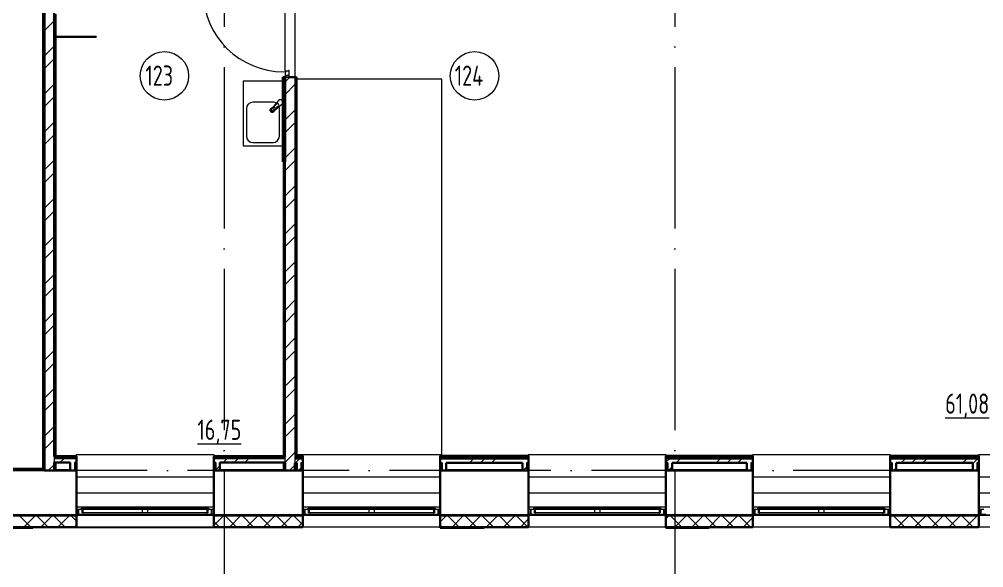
# Model space of a CAD drawing. Header units: millimetres. Extents: x -495897 to 1376592, y -28539 to 470976.
# Drawn here: x -12929 to -988, y 339052 to 345847 of the extents above; entities that cross this region are included whole.
import ezdxf

# ---------------------------------------------------------------- set-up
doc = ezdxf.new("R2010")
doc.units = ezdxf.units.MM
doc.linetypes.add('ADSK_Линия сетки', pattern=[25, 20, -2.5, 0, -2.5])
for name, color, linetype, lineweight in [('_ Окна', 7, 'Continuous', 9), ('Двери', 252, 'Continuous', 9), ('Марки помещений', 252, 'Continuous', 20), ('Ограждение', 252, 'Continuous', 9), ('Окна', 252, 'Continuous', 9), ('Оси', 252, 'Continuous', 9), ('Перекрытие', 252, 'Continuous', 18), ('Сантехника', 252, 'Continuous', 9), ('Стены внутренние', 7, 'Continuous', 18), ('Стены наружные', 7, 'Continuous', 18), ('Стены штриховка', 7, 'Continuous', 9)]:
    doc.layers.add(name, color=color, linetype=linetype, lineweight=lineweight)
doc.layers.add('Двери открывание', color=7, linetype='Continuous', lineweight=9, true_color=0xc0c0c0)
doc.styles.add('GOST Common_3', font='', dxfattribs={"height": 3.5})
doc.styles.get('GOST Common_3').set_extended_font_data('GOST 2.304 type A')
pattern_1 = [(0, (-37739.8, 576), (0, 600), []), (90, (-37739.8, 576), (-600, 4e-14), [])]

# ---------------------------------------------------------------- blocks, each defined once
blk = doc.blocks.new('1 этаж')
at = {"layer": 'Ограждение', "true_color": 0x636466}
h = blk.add_hatch(dxfattribs=at)
h.set_pattern_fill('FP_37', color=251, style=0, pattern_type=2)
h.set_pattern_definition(pattern_1)
h.paths.add_polyline_path([(-11876, -20129), (-11876, -14154), (-11886, -14164), (-11886, -20119)])
h = blk.add_hatch(dxfattribs=at)
h.set_pattern_fill('FP_37', color=251, style=0, pattern_type=2)
h.set_pattern_definition(pattern_1)
h.paths.add_polyline_path([(-12234, -20129), (-11876, -20129), (-11886, -20119), (-14636, -20119), (-14646, -20129), (-12546, -20129)])
at = {"layer": 'Стены наружные', "lineweight": 9, "true_color": 0x636466}
h = blk.add_hatch(dxfattribs=at)
h.set_pattern_fill('FP_41', color=251, style=0, pattern_type=2)
h.set_pattern_definition([(180, (-32119.82, 96), (-1e-14, -100), [])])
h.paths.add_polyline_path([(-66006, -20704), (-64731, -20704), (-64731, -20694), (-66006, -20694)])
h.paths.add_polyline_path([(2117, -20704), (2694, -20704), (2694, -20694), (1409, -20694), (1409, -20704)])
h.paths.add_polyline_path([(-63031, -20704), (-61881, -20704), (-61881, -20694), (-63031, -20694)])
h.paths.add_polyline_path([(-753, -20704), (-291, -20704), (-291, -20694), (-1391, -20694), (-1391, -20704)])
h.paths.add_polyline_path([(-60181, -20704), (-59051, -20704), (-59051, -20694), (-60181, -20694)])
h.paths.add_polyline_path([(-3623, -20704), (-3091, -20704), (-3091, -20694), (-4166, -20694), (-4166, -20704)])
h.paths.add_polyline_path([(-57351, -20704), (-56241, -20704), (-56241, -20694), (-57351, -20694)])
h.paths.add_polyline_path([(-5866, -20704), (-5866, -20694), (-6961, -20694), (-6961, -20704), (-6493, -20704)])
h.paths.add_polyline_path([(-54541, -20704), (-53451, -20704), (-53451, -20694), (-54541, -20694)])
h.paths.add_polyline_path([(-8661, -20704), (-8661, -20694), (-9766, -20694), (-9766, -20704), (-9363, -20704)])
h.paths.add_polyline_path([(-51751, -20704), (-50621, -20704), (-50621, -20694), (-51751, -20694)])
h.paths.add_polyline_path([(-11516, -20704), (-11466, -20704), (-11466, -20694), (-12546, -20694), (-12546, -20704), (-12234, -20704)])
h.paths.add_polyline_path([(-48921, -20704), (-47801, -20704), (-47801, -20694), (-48921, -20694)])
h.paths.add_polyline_path([(-14246, -20704), (-14246, -20694), (-15321, -20694), (-15321, -20704), (-14386, -20704)])
h.paths.add_polyline_path([(-46101, -20704), (-45031, -20704), (-45031, -20694), (-46101, -20694)])
h.paths.add_polyline_path([(-17256, -20704), (-17021, -20704), (-17021, -20694), (-18121, -20694), (-18121, -20704), (-17974, -20704)])
h.paths.add_polyline_path([(-43331, -20704), (-42231, -20704), (-42231, -20694), (-43331, -20694)])
h.paths.add_polyline_path([(-19821, -20704), (-19821, -20694), (-20921, -20694), (-20921, -20704), (-20127, -20704)])
h.paths.add_polyline_path([(-40531, -20704), (-39401, -20704), (-39401, -20694), (-40531, -20694)])
h.paths.add_polyline_path([(-22621, -20704), (-22621, -20694), (-23701, -20694), (-23701, -20704), (-22997, -20704)])
h.paths.add_polyline_path([(-25867, -20704), (-25401, -20704), (-25401, -20694), (-26501, -20694), (-26501, -20704), (-26499, -20704)])
h.paths.add_polyline_path([(-37701, -20704), (-36591, -20704), (-36591, -20694), (-37701, -20694)])
h.paths.add_polyline_path([(-28203, -20704), (-28201, -20704), (-28201, -20694), (-29241, -20694), (-29240, -20704), (-28378, -20704)])
h.paths.add_polyline_path([(-34891, -20704), (-33781, -20704), (-33781, -20694), (-34891, -20694)])
h.paths.add_polyline_path([(-30941, -20704), (-30941, -20694), (-32081, -20694), (-32080, -20704), (-31091, -20704)])
at = {"layer": '_ Окна', "color": 251, "true_color": 0x636466}
for p, q in [((-11441, -20626), (-11466, -20626)), ((-11441, -20684), (-11441, -20626)), ((-9766, -20626), (-9791, -20626)), ((-9791, -20626), (-9791, -20684)), ((-8636, -20626), (-8661, -20626)), ((-8636, -20684), (-8636, -20626)), ((-6961, -20626), (-6986, -20626)), ((-6986, -20626), (-6986, -20684)), ((-5841, -20626), (-5866, -20626)), ((-5841, -20684), (-5841, -20626)), ((-4166, -20626), (-4191, -20626)), ((-4191, -20626), (-4191, -20684)), ((-3066, -20626), (-3091, -20626)), ((-3066, -20684), (-3066, -20626)), ((-1391, -20626), (-1416, -20626)), ((-1416, -20626), (-1416, -20684)), ((-266, -20626), (-291, -20626)), ((-266, -20684), (-266, -20626)), ((-11466, -20684), (-11441, -20684)), ((-9791, -20684), (-9766, -20684)), ((-8661, -20684), (-8636, -20684)), ((-6986, -20684), (-6961, -20684)), ((-5866, -20684), (-5841, -20684)), ((-4191, -20684), (-4166, -20684)), ((-3091, -20684), (-3066, -20684)), ((-1416, -20684), (-1391, -20684)), ((-291, -20684), (-266, -20684))]:
    blk.add_line(p, q, dxfattribs=at)
at = {"layer": '_ Окна', "color": 251, "lineweight": 18, "true_color": 0x636466}
for p, q in [((-11403, -20626), (-11441, -20626)), ((-11441, -20626), (-11441, -20684)), ((-11395, -20667), (-11395, -20626)), ((-9837, -20626), (-9837, -20667)), ((-9791, -20626), (-9829, -20626)), ((-9791, -20684), (-9791, -20626)), ((-8598, -20626), (-8636, -20626)), ((-8636, -20626), (-8636, -20684)), ((-8590, -20667), (-8590, -20626)), ((-7032, -20626), (-7032, -20667)), ((-6986, -20626), (-7024, -20626)), ((-6986, -20684), (-6986, -20626)), ((-5803, -20626), (-5841, -20626)), ((-5841, -20626), (-5841, -20684)), ((-5795, -20667), (-5795, -20626)), ((-4237, -20626), (-4237, -20667)), ((-4191, -20626), (-4229, -20626)), ((-4191, -20684), (-4191, -20626)), ((-3028, -20626), (-3066, -20626)), ((-3066, -20626), (-3066, -20684)), ((-3020, -20667), (-3020, -20626)), ((-1462, -20626), (-1462, -20667)), ((-1416, -20626), (-1454, -20626)), ((-1416, -20684), (-1416, -20626)), ((-228, -20626), (-266, -20626)), ((-266, -20626), (-266, -20684)), ((-11441, -20684), (-11381, -20684)), ((-11383, -20667), (-11395, -20667)), ((-11381, -20684), (-11377, -20667)), ((-9855, -20667), (-9850, -20684)), ((-9850, -20684), (-9791, -20684)), ((-9837, -20667), (-9849, -20667)), ((-8636, -20684), (-8576, -20684)), ((-8578, -20667), (-8590, -20667)), ((-8576, -20684), (-8572, -20667)), ((-7050, -20667), (-7045, -20684)), ((-7045, -20684), (-6986, -20684)), ((-7032, -20667), (-7044, -20667)), ((-5841, -20684), (-5781, -20684)), ((-5783, -20667), (-5795, -20667)), ((-5781, -20684), (-5777, -20667)), ((-4255, -20667), (-4250, -20684)), ((-4250, -20684), (-4191, -20684)), ((-4237, -20667), (-4249, -20667)), ((-3066, -20684), (-3006, -20684)), ((-3008, -20667), (-3020, -20667)), ((-3006, -20684), (-3002, -20667)), ((-1480, -20667), (-1475, -20684)), ((-1475, -20684), (-1416, -20684)), ((-1462, -20667), (-1474, -20667)), ((-266, -20684), (-206, -20684))]:
    blk.add_line(p, q, dxfattribs=at)
at = {"layer": 'Двери', "color": 251, "true_color": 0x636466}
for p, q in [((-8881, -15208), (-8881, -15249)), ((-8873, -15208), (-8881, -15208)), ((-8831, -15249), (-8881, -15249)), ((-8881, -15249), (-8881, -15269)), ((-8881, -15249), (-8831, -15249)), ((-8881, -15269), (-8831, -15269)), ((-8839, -15194), (-8873, -15194)), ((-8873, -15194), (-8873, -15208)), ((-8831, -15185), (-8839, -15185)), ((-8839, -15185), (-8839, -15194)), ((-8831, -15249), (-8831, -15185)), ((-8831, -15269), (-8831, -15249))]:
    blk.add_line(p, q, dxfattribs=at)
at = {"layer": 'Двери открывание', "color": 251, "true_color": 0x636466}
blk.add_arc((-8899, -14205), 998, 181.0334, 270, dxfattribs=at)
at = {"layer": 'Марки помещений', "color": 251, "true_color": 0x636466}
for centre in [(-10376, -15253), (-6536, -15253)]:
    blk.add_circle(centre, 300, dxfattribs=at)
at = {"layer": 'Ограждение', "color": 251, "true_color": 0x636466}
for p, q in [((-11886, -14164), (-11886, -20119)), ((-11716, -14774), (-11726, -14764)), ((-11221, -14764), (-11726, -14764)), ((-11716, -19964), (-11716, -14774)), ((-11716, -14774), (-11221, -14774)), ((-11221, -14764), (-11221, -14774)), ((-8906, -16519), (-8896, -16519)), ((-8906, -16519), (-8906, -19964)), ((-11726, -20044), (-11726, -20129)), ((-11716, -20129), (-11716, -20044)), ((-11466, -19964), (-11466, -19944)), ((-11466, -19944), (-9766, -19944)), ((-9766, -19944), (-9766, -19964)), ((-8906, -20044), (-8906, -20129)), ((-8896, -20129), (-8896, -20044)), ((-8746, -20047), (-8746, -20129)), ((-8736, -19962), (-8736, -19944)), ((-8661, -19962), (-8661, -19944)), ((-8661, -19944), (-6961, -19944)), ((-6961, -19944), (-6961, -19962)), ((-5866, -19962), (-5866, -19944)), ((-5866, -19944), (-4166, -19944)), ((-4166, -19944), (-4166, -19962)), ((-3091, -19962), (-3091, -19944)), ((-3091, -19944), (-1391, -19944)), ((-1391, -19944), (-1391, -19962)), ((-291, -19962), (-291, -19944)), ((-291, -19944), (1409, -19944)), ((-11886, -20119), (-14636, -20119)), ((-11886, -20119), (-11876, -20129)), ((-11466, -20219), (-9766, -20219)), ((-8661, -20219), (-6961, -20219)), ((-5866, -20219), (-4166, -20219)), ((-3091, -20219), (-1391, -20219)), ((-291, -20219), (1409, -20219)), ((-11466, -20419), (-9766, -20419)), ((-8661, -20419), (-6961, -20419)), ((-5866, -20419), (-4166, -20419)), ((-3091, -20419), (-1391, -20419)), ((-291, -20419), (1409, -20419)), ((-11466, -20594), (-9766, -20594)), ((-8661, -20594), (-6961, -20594)), ((-5866, -20594), (-4166, -20594)), ((-3091, -20594), (-1391, -20594)), ((-291, -20594), (1409, -20594))]:
    blk.add_line(p, q, dxfattribs=at)
at = {"layer": 'Окна', "color": 251, "true_color": 0x636466}
for p, q in [((-11403, -20609), (-10631, -20609)), ((-11403, -20626), (-11403, -20609)), ((-10631, -20626), (-11403, -20626)), ((-11383, -20667), (-11383, -20626)), ((-10651, -20626), (-10651, -20667)), ((-10631, -20609), (-10601, -20609)), ((-10631, -20609), (-10631, -20626)), ((-10601, -20626), (-10631, -20626)), ((-10601, -20609), (-9829, -20609)), ((-10601, -20626), (-10601, -20609)), ((-9829, -20626), (-10601, -20626)), ((-10581, -20667), (-10581, -20626)), ((-9849, -20626), (-9849, -20667)), ((-9829, -20609), (-9829, -20626)), ((-8598, -20609), (-7826, -20609)), ((-8598, -20626), (-8598, -20609)), ((-7826, -20626), (-8598, -20626)), ((-8578, -20667), (-8578, -20626)), ((-7846, -20626), (-7846, -20667)), ((-7826, -20609), (-7796, -20609)), ((-7826, -20609), (-7826, -20626)), ((-7796, -20626), (-7826, -20626)), ((-7796, -20609), (-7024, -20609)), ((-7796, -20626), (-7796, -20609)), ((-7024, -20626), (-7796, -20626)), ((-7776, -20667), (-7776, -20626)), ((-7044, -20626), (-7044, -20667)), ((-7024, -20609), (-7024, -20626)), ((-5803, -20609), (-5031, -20609)), ((-5803, -20626), (-5803, -20609)), ((-5031, -20626), (-5803, -20626)), ((-5783, -20667), (-5783, -20626)), ((-5051, -20626), (-5051, -20667)), ((-5031, -20609), (-5001, -20609)), ((-5031, -20609), (-5031, -20626)), ((-5001, -20626), (-5031, -20626)), ((-5001, -20609), (-4229, -20609)), ((-5001, -20626), (-5001, -20609)), ((-4229, -20626), (-5001, -20626)), ((-4981, -20667), (-4981, -20626)), ((-4249, -20626), (-4249, -20667)), ((-4229, -20609), (-4229, -20626)), ((-3028, -20609), (-2256, -20609)), ((-3028, -20626), (-3028, -20609)), ((-2256, -20626), (-3028, -20626)), ((-3008, -20667), (-3008, -20626)), ((-2276, -20626), (-2276, -20667)), ((-2256, -20609), (-2226, -20609)), ((-2256, -20609), (-2256, -20626)), ((-2226, -20626), (-2256, -20626)), ((-2226, -20609), (-1454, -20609)), ((-2226, -20626), (-2226, -20609)), ((-1454, -20626), (-2226, -20626)), ((-2206, -20667), (-2206, -20626)), ((-1474, -20626), (-1474, -20667)), ((-1454, -20609), (-1454, -20626)), ((-10651, -20667), (-11383, -20667)), ((-11381, -20684), (-9850, -20684)), ((-10581, -20667), (-10651, -20667)), ((-9849, -20667), (-10581, -20667)), ((-7846, -20667), (-8578, -20667)), ((-8576, -20684), (-7045, -20684)), ((-7776, -20667), (-7846, -20667)), ((-7044, -20667), (-7776, -20667)), ((-5051, -20667), (-5783, -20667)), ((-5781, -20684), (-4250, -20684)), ((-4981, -20667), (-5051, -20667)), ((-4249, -20667), (-4981, -20667)), ((-2276, -20667), (-3008, -20667)), ((-3006, -20684), (-1475, -20684)), ((-2206, -20667), (-2276, -20667)), ((-1474, -20667), (-2206, -20667))]:
    blk.add_line(p, q, dxfattribs=at)
at = {"layer": 'Оси', "color": 251, "linetype": 'ADSK_Линия сетки', "ltscale": 100, "true_color": 0x636466}
for p, q in [((-9636, -2644), (-9636, -33770)), ((-4056, -2644), (-4056, -33770)), ((4411, -20144), (-72528, -20144))]:
    blk.add_line(p, q, dxfattribs=at)
at = {"layer": 'Перекрытие', "color": 251, "ltscale": 100, "true_color": 0x636466}
for p, q in [((-6941, -15294), (-8741, -15294)), ((-6941, -19944), (-6941, -15294)), ((-8741, -19944), (-8661, -19944)), ((-6961, -19944), (-6941, -19944))]:
    blk.add_line(p, q, dxfattribs=at)
at = {"layer": 'Сантехника', "color": 251, "lineweight": 9, "true_color": 0x636466}
for p, q in [((-8911, -15319), (-9401, -15319)), ((-9401, -15319), (-9401, -16119)), ((-9031, -15579), (-9281, -15579)), ((-9031, -15641), (-9045, -15655)), ((-8962, -15558), (-9026, -15634)), ((-9009, -15625), (-8990, -15603)), ((-8996, -15664), (-8920, -15600)), ((-8965, -15627), (-8987, -15647)), ((-9361, -15659), (-9361, -15999)), ((-9065, -15686), (-9065, -15671)), ((-9064, -15671), (-9056, -15659)), ((-9056, -15698), (-9064, -15687)), ((-9055, -15658), (-9046, -15655)), ((-9041, -15704), (-9055, -15699)), ((-9045, -15655), (-9046, -15656)), ((-9027, -15699), (-9041, -15704)), ((-9017, -15687), (-9026, -15698)), ((-9018, -15684), (-9017, -15683)), ((-9017, -15683), (-9002, -15668)), ((-9017, -15683), (-9017, -15686)), ((-8951, -15999), (-8951, -15659)), ((-9401, -16119), (-8911, -16119)), ((-9281, -16079), (-9031, -16079))]:
    blk.add_line(p, q, dxfattribs=at)
at = {"layer": 'Сантехника', "color": 251, "lineweight": 9, "true_color": 0x636466, "flags": 128}
for points in [[(-8987, -15647), (-8991, -15649), (-8995, -15652), (-8999, -15653), (-9003, -15654), (-9006, -15653), (-9010, -15652), (-9012, -15650), (-9014, -15647), (-9015, -15644), (-9016, -15640), (-9015, -15637), (-9014, -15633), (-9012, -15629), (-9009, -15625)], [(-8921, -15556), (-8922, -15555), (-8923, -15554)], [(-8916, -15561), (-8917, -15560), (-8918, -15559)]]:
    blk.add_lwpolyline(points, dxfattribs=at)
at = {"layer": 'Сантехника', "color": 251, "lineweight": 9, "true_color": 0x636466}
for centre, radius, start, end in [((-9281, -15659), 80, 90, 180), ((-9011, -15649), 21.3, 135, 315), ((-9031, -15659), 80, 58.9022, 90), ((-8977, -15615), 17.6, 315, 135), ((-8941, -15579), 30, 315, 135), ((-9031, -15659), 80, 0, 20.54), ((-9041, -15679), 25, 98.7637, 270), ((-9041, -15679), 25, 270, 351.2363), ((-9281, -15999), 80, 180, 270), ((-9031, -15999), 80, 270, 0)]:
    blk.add_arc(centre, radius, start, end, dxfattribs=at)
for centre, major_axis, start_param, end_param in [((-9033, -15671), (-14.1, 14.1), 1.047198, 1.570796), ((-9029, -15667), (-14.1, 14.1), 1.047198, 1.570796), ((-9033, -15671), (-14.1, 14.1), 1.570796, 2.094395), ((-9029, -15667), (14.1, -14.1), 4.712389, 5.235988)]:
    blk.add_ellipse(centre, major_axis=major_axis, ratio=0.984808, start_param=start_param, end_param=end_param, dxfattribs=at)
for points, knots in [([(-9052, -15676), (-9053, -15675), (-9053, -15673), (-9053, -15671), (-9053, -15670), (-9053, -15669), (-9053, -15669), (-9053, -15668), (-9052, -15666), (-9052, -15665), (-9051, -15663), (-9050, -15662), (-9050, -15660), (-9048, -15658), (-9047, -15657), (-9046, -15656)], [0, 0, 0, 0, 0.142857, 0.214286, 0.25, 0.285714, 0.321429, 0.357143, 0.428571, 0.5, 0.571429, 0.678571, 0.732143, 0.785714, 1, 1, 1, 1]), ([(-9045, -15655), (-9045, -15655), (-9046, -15656), (-9048, -15658), (-9049, -15660), (-9049, -15662), (-9049, -15663), (-9049, -15664), (-9049, -15665), (-9049, -15666), (-9049, -15667), (-9049, -15668), (-9049, -15670), (-9049, -15671), (-9049, -15672)], [0, 0, 0, 0, 0.142857, 0.285714, 0.428571, 0.5, 0.571429, 0.642857, 0.678571, 0.714286, 0.75, 0.785714, 0.857143, 1, 1, 1, 1]), ([(-9018, -15684), (-9019, -15685), (-9020, -15686), (-9023, -15688), (-9025, -15689), (-9027, -15690), (-9028, -15690), (-9030, -15690), (-9031, -15691), (-9032, -15691), (-9032, -15691), (-9033, -15691), (-9035, -15691), (-9037, -15691), (-9038, -15690)], [0, 0, 0, 0, 0.142857, 0.285714, 0.428571, 0.5, 0.571429, 0.642857, 0.678571, 0.714286, 0.75, 0.785714, 0.857143, 1, 1, 1, 1]), ([(-9034, -15687), (-9033, -15687), (-9032, -15687), (-9030, -15687), (-9029, -15687), (-9028, -15687), (-9027, -15687), (-9027, -15687), (-9025, -15687), (-9024, -15687), (-9023, -15686), (-9021, -15686), (-9020, -15685), (-9019, -15685), (-9017, -15684), (-9017, -15683)], [0, 0, 0, 0, 0.142857, 0.214286, 0.25, 0.285714, 0.321429, 0.357143, 0.428571, 0.5, 0.571429, 0.678571, 0.732143, 0.785714, 1, 1, 1, 1])]:
    blk.add_open_spline(points, degree=3, knots=knots, dxfattribs=at)
at = {"layer": 'Стены внутренние', "color": 251, "true_color": 0x636466}
for p, q in [((-11861, -20144), (-12546, -20144)), ((-9766, -20694), (-11466, -20694)), ((-6961, -20694), (-8661, -20694)), ((-4166, -20694), (-5866, -20694)), ((-1391, -20694), (-3091, -20694)), ((1409, -20694), (-291, -20694)), ((-9766, -20846), (-11466, -20846)), ((-6961, -20846), (-8661, -20846)), ((-4166, -20846), (-5866, -20846)), ((-1391, -20846), (-3091, -20846)), ((1409, -20846), (-291, -20846))]:
    blk.add_line(p, q, dxfattribs=at)
at = {"layer": 'Стены внутренние', "color": 251, "lineweight": 30, "true_color": 0x636466}
for p, q in [((-11541, -20144), (-11741, -20144)), ((-11466, -20694), (-11466, -20144)), ((-9766, -20144), (-9766, -20694)), ((-8881, -20144), (-9691, -20144)), ((-8736, -20144), (-8761, -20144)), ((-8661, -20694), (-8661, -20144)), ((-6961, -20144), (-6961, -20694)), ((-5941, -20144), (-6886, -20144)), ((-5866, -20694), (-5866, -20144)), ((-4166, -20144), (-4166, -20694)), ((-3166, -20144), (-4091, -20144)), ((-3091, -20694), (-3091, -20144)), ((-1391, -20144), (-1391, -20694)), ((-366, -20144), (-1316, -20144)), ((-291, -20694), (-291, -20144)), ((-12546, -20694), (-11466, -20694)), ((-11466, -20846), (-11466, -20704)), ((-9766, -20694), (-8661, -20694)), ((-9766, -20704), (-9766, -20846)), ((-8661, -20846), (-8661, -20704)), ((-6961, -20694), (-5866, -20694)), ((-6961, -20704), (-6961, -20846)), ((-5866, -20846), (-5866, -20704)), ((-4166, -20694), (-3091, -20694)), ((-4166, -20704), (-4166, -20846)), ((-3091, -20846), (-3091, -20704)), ((-1391, -20694), (-291, -20694)), ((-1391, -20704), (-1391, -20846)), ((-291, -20846), (-291, -20704)), ((-12546, -20846), (-11466, -20846)), ((-9766, -20846), (-8661, -20846)), ((-6961, -20846), (-5866, -20846)), ((-4166, -20846), (-3091, -20846)), ((-1391, -20846), (-291, -20846))]:
    blk.add_line(p, q, dxfattribs=at)
at = {"layer": 'Стены внутренние', "color": 251, "linetype": 'Continuous', "lineweight": 9, "true_color": 0x636466}
for p, q in [((-12029, -20844), (-12169, -20704)), ((-12118, -20844), (-11978, -20704)), ((-11816, -20844), (-11956, -20704)), ((-11906, -20844), (-11766, -20704)), ((-11604, -20844), (-11744, -20704)), ((-11694, -20844), (-11554, -20704)), ((-11466, -20770), (-11532, -20704)), ((-9764, -20823), (-9645, -20704)), ((-9695, -20844), (-9764, -20775)), ((-9483, -20844), (-9623, -20704)), ((-9572, -20844), (-9432, -20704)), ((-9271, -20844), (-9411, -20704)), ((-9360, -20844), (-9220, -20704)), ((-9059, -20844), (-9199, -20704)), ((-9148, -20844), (-9008, -20704)), ((-8847, -20844), (-8987, -20704)), ((-8936, -20844), (-8796, -20704)), ((-8663, -20815), (-8775, -20704)), ((-6959, -20776), (-6887, -20704)), ((-6725, -20844), (-6865, -20704)), ((-6815, -20844), (-6675, -20704)), ((-6513, -20844), (-6653, -20704)), ((-6603, -20844), (-6463, -20704)), ((-6301, -20844), (-6441, -20704)), ((-6391, -20844), (-6251, -20704)), ((-6089, -20844), (-6229, -20704)), ((-6178, -20844), (-6038, -20704)), ((-5877, -20844), (-6017, -20704)), ((-5966, -20844), (-5866, -20743)), ((-4166, -20740), (-4129, -20704)), ((-3968, -20844), (-4108, -20704)), ((-4057, -20844), (-3917, -20704)), ((-3755, -20844), (-3895, -20704)), ((-3845, -20844), (-3705, -20704)), ((-3543, -20844), (-3683, -20704)), ((-3633, -20844), (-3493, -20704)), ((-3331, -20844), (-3471, -20704)), ((-3421, -20844), (-3281, -20704)), ((-3119, -20844), (-3259, -20704)), ((-3209, -20844), (-3091, -20726)), ((-1391, -20723), (-1371, -20704)), ((-1210, -20844), (-1350, -20704)), ((-1299, -20844), (-1159, -20704)), ((-998, -20844), (-1138, -20704)), ((-1087, -20844), (-947, -20704)), ((-786, -20844), (-926, -20704)), ((-875, -20844), (-735, -20704)), ((-573, -20844), (-713, -20704)), ((-663, -20844), (-523, -20704)), ((-361, -20844), (-501, -20704)), ((-451, -20844), (-311, -20704)), ((-12125, -20844), (-12126, -20846)), ((-11482, -20844), (-11468, -20830)), ((-11468, -20834), (-11466, -20834)), ((-9661, -20844), (-9663, -20846)), ((-9641, -20846), (-9642, -20844)), ((-9406, -20846), (-9407, -20844)), ((-8820, -20846), (-8821, -20844)), ((-8724, -20844), (-8663, -20783)), ((-6959, -20817), (-6961, -20814)), ((-6937, -20844), (-6959, -20822)), ((-6846, -20844), (-6847, -20846)), ((-4148, -20844), (-4149, -20846)), ((-4127, -20846), (-4128, -20844)), ((-3540, -20846), (-3541, -20844)), ((-1332, -20844), (-1333, -20846)), ((-511, -20844), (-512, -20846)), ((-293, -20834), (-291, -20834))]:
    blk.add_line(p, q, dxfattribs=at)
at = {"layer": 'Стены наружные', "color": 251, "lineweight": 30, "true_color": 0x636466}
for p, q in [((-11876, -14154), (-11876, -20129)), ((-11861, -20144), (-11861, -14139)), ((-11741, -14474), (-11741, -19969)), ((-11726, -19964), (-11726, -14489)), ((-8911, -15269), (-8911, -16319)), ((-8881, -15269), (-8911, -15269)), ((-8881, -15269), (-8881, -16319)), ((-8741, -15269), (-8831, -15269)), ((-8741, -19962), (-8741, -15269)), ((-8911, -16319), (-8896, -16319)), ((-8896, -16319), (-8896, -19964)), ((-11741, -19969), (-11726, -19969)), ((-11726, -19969), (-11741, -19969)), ((-11741, -20144), (-11741, -20044)), ((-11741, -20044), (-11541, -20044)), ((-11466, -19964), (-11726, -19964)), ((-11541, -20044), (-11541, -20144)), ((-11466, -20144), (-11466, -19964)), ((-8896, -19964), (-9766, -19964)), ((-9766, -19964), (-9766, -20144)), ((-9691, -20144), (-9691, -20044)), ((-9691, -20044), (-8881, -20044)), ((-8881, -19969), (-8881, -19964)), ((-8881, -20044), (-8881, -20144)), ((-8761, -19972), (-8746, -19972)), ((-8761, -20144), (-8761, -20047)), ((-8761, -20047), (-8736, -20047)), ((-8746, -19967), (-8746, -19962)), ((-8661, -19962), (-8741, -19962)), ((-8736, -20047), (-8736, -20144)), ((-8661, -20144), (-8661, -19962)), ((-6961, -19962), (-6961, -20144)), ((-5866, -19962), (-6961, -19962)), ((-6886, -20047), (-5941, -20047)), ((-6886, -20144), (-6886, -20047)), ((-5941, -20047), (-5941, -20144)), ((-5866, -20144), (-5866, -19962)), ((-4166, -19962), (-4166, -20144)), ((-3091, -19962), (-4166, -19962)), ((-4091, -20047), (-3166, -20047)), ((-4091, -20144), (-4091, -20047)), ((-3166, -20047), (-3166, -20144)), ((-3091, -20144), (-3091, -19962)), ((-1391, -19962), (-1391, -20144)), ((-291, -19962), (-1391, -19962)), ((-1316, -20047), (-366, -20047)), ((-1316, -20144), (-1316, -20047)), ((-366, -20047), (-366, -20144)), ((-291, -20144), (-291, -19962)), ((-11876, -20129), (-12546, -20129)), ((-11861, -20144), (-11741, -20144)), ((-11541, -20144), (-11466, -20144)), ((-9766, -20144), (-9691, -20144)), ((-8881, -20144), (-8761, -20144)), ((-8736, -20144), (-8661, -20144)), ((-6961, -20144), (-6886, -20144)), ((-5941, -20144), (-5866, -20144)), ((-4166, -20144), (-4091, -20144)), ((-3166, -20144), (-3091, -20144)), ((-1391, -20144), (-1316, -20144)), ((-366, -20144), (-291, -20144)), ((-11466, -20694), (-12546, -20694)), ((-11466, -20704), (-11466, -20694)), ((-8661, -20694), (-9766, -20694)), ((-9766, -20694), (-9766, -20704)), ((-8661, -20704), (-8661, -20694)), ((-5866, -20694), (-6961, -20694)), ((-6961, -20694), (-6961, -20704)), ((-5866, -20704), (-5866, -20694)), ((-3091, -20694), (-4166, -20694)), ((-4166, -20694), (-4166, -20704)), ((-3091, -20704), (-3091, -20694)), ((-291, -20694), (-1391, -20694)), ((-1391, -20694), (-1391, -20704)), ((-291, -20704), (-291, -20694)), ((-12006, -20846), (-12546, -20846)), ((-12546, -20851), (-12006, -20851)), ((-12006, -20851), (-12006, -20846)), ((-6416, -20846), (-6961, -20846)), ((-6961, -20846), (-6961, -20851)), ((-6961, -20851), (-6416, -20851)), ((-6416, -20851), (-6416, -20846)), ((-3631, -20846), (-4166, -20846)), ((-4166, -20846), (-4166, -20851)), ((-4166, -20851), (-3631, -20851)), ((-3631, -20851), (-3631, -20846))]:
    blk.add_line(p, q, dxfattribs=at)
at = {"layer": 'Стены наружные', "color": 251, "true_color": 0x636466}
for p, q in [((-8881, -15208), (-8881, -14200)), ((-8761, -14164), (-8761, -15269)), ((-12546, -20144), (-11861, -20144)), ((-11733, -20129), (-11541, -20129)), ((-11733, -20144), (-11733, -20129)), ((-9691, -20129), (-8888, -20129)), ((-8888, -20144), (-8888, -20129)), ((-8753, -20129), (-8736, -20129)), ((-8753, -20144), (-8753, -20129)), ((-6886, -20129), (-5941, -20129)), ((-4091, -20129), (-3166, -20129)), ((-1316, -20129), (-366, -20129)), ((-11466, -20694), (-9766, -20694)), ((-8661, -20694), (-6961, -20694)), ((-5866, -20694), (-4166, -20694)), ((-3091, -20694), (-1391, -20694)), ((-291, -20694), (1409, -20694)), ((-11984, -20851), (-11984, -20846)), ((-9212, -20851), (-11984, -20851)), ((-11461, -20846), (-9766, -20846)), ((-11461, -20846), (-11461, -20851)), ((-9766, -20851), (-9766, -20846)), ((-9212, -20851), (-9212, -20846))]:
    blk.add_line(p, q, dxfattribs=at)
at = {"layer": 'Стены наружные', "color": 251, "linetype": 'Continuous', "lineweight": 9, "true_color": 0x636466}
for p, q in [((-11861, -14690), (-11741, -14570)), ((-11876, -14874), (-11861, -14859)), ((-11861, -15005), (-11741, -14885)), ((-11861, -15162), (-11741, -15042)), ((-11876, -15298), (-11861, -15283)), ((-8911, -15303), (-8881, -15273)), ((-8881, -15325), (-8825, -15269)), ((-8746, -15279), (-8741, -15274)), ((-11861, -15476), (-11741, -15356)), ((-8881, -15482), (-8761, -15362)), ((-8746, -15350), (-8741, -15345)), ((-11861, -15633), (-11741, -15513)), ((-8746, -15421), (-8741, -15416)), ((-8746, -15492), (-8741, -15487)), ((-8761, -15577), (-8746, -15562)), ((-8746, -15562), (-8741, -15557)), ((-8746, -15633), (-8741, -15628)), ((-11876, -15722), (-11861, -15707)), ((-8911, -15727), (-8881, -15697)), ((-8881, -15796), (-8761, -15676)), ((-8746, -15704), (-8741, -15699)), ((-11861, -15948), (-11741, -15828)), ((-8881, -15954), (-8761, -15834)), ((-8746, -15774), (-8741, -15769)), ((-8746, -15845), (-8741, -15840)), ((-11861, -16105), (-11741, -15985)), ((-8761, -16002), (-8746, -15987)), ((-8746, -15916), (-8741, -15911)), ((-8746, -15987), (-8741, -15982)), ((-8746, -16057), (-8741, -16052)), ((-11876, -16147), (-11861, -16132)), ((-8911, -16152), (-8881, -16122)), ((-8881, -16268), (-8761, -16148)), ((-8746, -16128), (-8741, -16123)), ((-8746, -16199), (-8741, -16194)), ((-11861, -16419), (-11741, -16299)), ((-8881, -16425), (-8761, -16305)), ((-8746, -16269), (-8741, -16264)), ((-8746, -16340), (-8741, -16335)), ((-11861, -16576), (-11741, -16456)), ((-8761, -16426), (-8746, -16411)), ((-8746, -16411), (-8741, -16406)), ((-8746, -16482), (-8741, -16477)), ((-11876, -16571), (-11861, -16556)), ((-8896, -16561), (-8881, -16546)), ((-8746, -16552), (-8741, -16547)), ((-8881, -16739), (-8761, -16619)), ((-8746, -16623), (-8741, -16618)), ((-8746, -16694), (-8741, -16689)), ((-11861, -16891), (-11741, -16771)), ((-8881, -16897), (-8761, -16777)), ((-8761, -16850), (-8746, -16835)), ((-8746, -16764), (-8741, -16759)), ((-8746, -16835), (-8741, -16830)), ((-11861, -17048), (-11741, -16928)), ((-8746, -16906), (-8741, -16901)), ((-11876, -16995), (-11861, -16980)), ((-8896, -16985), (-8881, -16970)), ((-8746, -16976), (-8741, -16971)), ((-8746, -17047), (-8741, -17042)), ((-8881, -17211), (-8761, -17091)), ((-8746, -17118), (-8741, -17113)), ((-8746, -17189), (-8741, -17184)), ((-11861, -17362), (-11741, -17242)), ((-8881, -17368), (-8761, -17248)), ((-8761, -17274), (-8746, -17259)), ((-8746, -17259), (-8741, -17254)), ((-11876, -17419), (-11861, -17404)), ((-11861, -17519), (-11741, -17399)), ((-8896, -17409), (-8881, -17394)), ((-8746, -17330), (-8741, -17325)), ((-8746, -17401), (-8741, -17396)), ((-8746, -17471), (-8741, -17466)), ((-8746, -17542), (-8741, -17537)), ((-8881, -17682), (-8761, -17562)), ((-8746, -17613), (-8741, -17608)), ((-11861, -17834), (-11741, -17714)), ((-8881, -17839), (-8761, -17719)), ((-8761, -17699), (-8746, -17684)), ((-8746, -17684), (-8741, -17679)), ((-8746, -17754), (-8741, -17749)), ((-11876, -17844), (-11861, -17829)), ((-11861, -17991), (-11741, -17871)), ((-8896, -17834), (-8881, -17819)), ((-8746, -17825), (-8741, -17820)), ((-8746, -17896), (-8741, -17891)), ((-8746, -17966), (-8741, -17961)), ((-8881, -18154), (-8761, -18034)), ((-8761, -18123), (-8746, -18108)), ((-8746, -18037), (-8741, -18032)), ((-8746, -18108), (-8741, -18103)), ((-11876, -18268), (-11861, -18253)), ((-11861, -18305), (-11741, -18185)), ((-8896, -18258), (-8881, -18243)), ((-8881, -18311), (-8761, -18191)), ((-8746, -18179), (-8741, -18174)), ((-8746, -18249), (-8741, -18244)), ((-11861, -18462), (-11741, -18342)), ((-8746, -18320), (-8741, -18315)), ((-8746, -18391), (-8741, -18386)), ((-8881, -18625), (-8761, -18505)), ((-8746, -18461), (-8741, -18456)), ((-8761, -18547), (-8746, -18532)), ((-8746, -18532), (-8741, -18527)), ((-8746, -18603), (-8741, -18598)), ((-11876, -18692), (-11861, -18677)), ((-11861, -18776), (-11741, -18656)), ((-8896, -18682), (-8881, -18667)), ((-8881, -18782), (-8761, -18662)), ((-8746, -18674), (-8741, -18669)), ((-8746, -18744), (-8741, -18739)), ((-11861, -18934), (-11741, -18814)), ((-8746, -18815), (-8741, -18810)), ((-8881, -19097), (-8761, -18977)), ((-8761, -18971), (-8746, -18956)), ((-8746, -18886), (-8741, -18881)), ((-8746, -18956), (-8741, -18951)), ((-11876, -19117), (-11861, -19102)), ((-8896, -19106), (-8881, -19091)), ((-8746, -19027), (-8741, -19022)), ((-8746, -19098), (-8741, -19093)), ((-11861, -19248), (-11741, -19128)), ((-8881, -19254), (-8761, -19134)), ((-8746, -19169), (-8741, -19164)), ((-11861, -19405), (-11741, -19285)), ((-8746, -19239), (-8741, -19234)), ((-8746, -19310), (-8741, -19305)), ((-8881, -19568), (-8761, -19448)), ((-8761, -19396), (-8746, -19381)), ((-8746, -19381), (-8741, -19376)), ((-8746, -19451), (-8741, -19446)), ((-11876, -19541), (-11861, -19526)), ((-8896, -19531), (-8881, -19516)), ((-8746, -19522), (-8741, -19517)), ((-11861, -19719), (-11741, -19599)), ((-8881, -19725), (-8761, -19605)), ((-8746, -19593), (-8741, -19588)), ((-8746, -19663), (-8741, -19658)), ((-11861, -19877), (-11741, -19757)), ((-8761, -19820), (-8746, -19805)), ((-8746, -19734), (-8741, -19729)), ((-8746, -19805), (-8741, -19800)), ((-8896, -19955), (-8881, -19940)), ((-8881, -20040), (-8761, -19920)), ((-8746, -19876), (-8741, -19871)), ((-8746, -19946), (-8741, -19941)), ((-11876, -19965), (-11861, -19950)), ((-11692, -19994), (-11680, -19981)), ((-11680, -19981), (-11667, -19969)), ((-11669, -20044), (-11619, -19994)), ((-11480, -19994), (-11468, -19981)), ((-11468, -19981), (-11466, -19979)), ((-9766, -19976), (-9758, -19969)), ((-9758, -19969), (-9753, -19964)), ((-9648, -20044), (-9598, -19994)), ((-9571, -19994), (-9559, -19981)), ((-9559, -19981), (-9546, -19969)), ((-9514, -20044), (-9464, -19994)), ((-9379, -20044), (-9329, -19994)), ((-9359, -19994), (-9346, -19981)), ((-9346, -19981), (-9334, -19969)), ((-9334, -19969), (-9329, -19964)), ((-9147, -19994), (-9134, -19981)), ((-9134, -19981), (-9122, -19969)), ((-8935, -19994), (-8922, -19981)), ((-8922, -19981), (-8910, -19969)), ((-8910, -19969), (-8905, -19964)), ((-8885, -20044), (-8881, -20039)), ((-8753, -20047), (-8703, -19997)), ((-8726, -19997), (-8713, -19984)), ((-8713, -19984), (-8701, -19972)), ((-8696, -19967), (-8691, -19962)), ((-6928, -19967), (-6923, -19962)), ((-6857, -19967), (-6852, -19962)), ((-6816, -19997), (-6804, -19984)), ((-6804, -19984), (-6791, -19972)), ((-6791, -19972), (-6786, -19967)), ((-6786, -19967), (-6781, -19962)), ((-6716, -19967), (-6711, -19962)), ((-6645, -19967), (-6640, -19962)), ((-6604, -19997), (-6592, -19984)), ((-6598, -20047), (-6548, -19997)), ((-6592, -19984), (-6579, -19972)), ((-6574, -19967), (-6569, -19962)), ((-6504, -19967), (-6499, -19962)), ((-6463, -20047), (-6413, -19997)), ((-6433, -19967), (-6428, -19962)), ((-6392, -19997), (-6380, -19984)), ((-6380, -19984), (-6367, -19972)), ((-6367, -19972), (-6362, -19967)), ((-6362, -19967), (-6357, -19962)), ((-6328, -20047), (-6278, -19997)), ((-6291, -19967), (-6286, -19962)), ((-6221, -19967), (-6216, -19962)), ((-6180, -19997), (-6167, -19984)), ((-6167, -19984), (-6155, -19972)), ((-6150, -19967), (-6145, -19962)), ((-6079, -19967), (-6074, -19962)), ((-6009, -19967), (-6004, -19962)), ((-5968, -19997), (-5955, -19984)), ((-5955, -19984), (-5943, -19972)), ((-5943, -19972), (-5938, -19967)), ((-5938, -19967), (-5933, -19962)), ((-5867, -19967), (-5866, -19965)), ((-4166, -19963), (-4165, -19962)), ((-4166, -20039), (-4123, -19997)), ((-4099, -19967), (-4094, -19962)), ((-4059, -19997), (-4046, -19984)), ((-4046, -19984), (-4034, -19972)), ((-4038, -20047), (-3988, -19997)), ((-4029, -19967), (-4024, -19962)), ((-3958, -19967), (-3953, -19962)), ((-3887, -19967), (-3882, -19962)), ((-3847, -19997), (-3834, -19984)), ((-3834, -19984), (-3822, -19972)), ((-3822, -19972), (-3817, -19967)), ((-3817, -19967), (-3812, -19962)), ((-3746, -19967), (-3741, -19962)), ((-3675, -19967), (-3670, -19962)), ((-3634, -19997), (-3622, -19984)), ((-3622, -19984), (-3609, -19972)), ((-3604, -19967), (-3599, -19962)), ((-3545, -20047), (-3495, -19997)), ((-3534, -19967), (-3529, -19962)), ((-3463, -19967), (-3458, -19962)), ((-3422, -19997), (-3410, -19984)), ((-3410, -19984), (-3397, -19972)), ((-3410, -20047), (-3360, -19997)), ((-3397, -19972), (-3392, -19967)), ((-3392, -19967), (-3387, -19962)), ((-3322, -19967), (-3317, -19962)), ((-3275, -20047), (-3225, -19997)), ((-3251, -19967), (-3246, -19962)), ((-3210, -19997), (-3198, -19984)), ((-3198, -19984), (-3185, -19972)), ((-3180, -19967), (-3175, -19962)), ((-3109, -19967), (-3104, -19962)), ((-1342, -19967), (-1337, -19962)), ((-1301, -19997), (-1288, -19984)), ((-1288, -19984), (-1276, -19972)), ((-1276, -19972), (-1271, -19967)), ((-1271, -19967), (-1266, -19962)), ((-1255, -20047), (-1205, -19997)), ((-1200, -19967), (-1195, -19962)), ((-1130, -19967), (-1125, -19962)), ((-1120, -20047), (-1070, -19997)), ((-1089, -19997), (-1076, -19984)), ((-1076, -19984), (-1064, -19972)), ((-1059, -19967), (-1054, -19962)), ((-988, -19967), (-983, -19962)), ((-985, -20047), (-935, -19997)), ((-917, -19967), (-912, -19962)), ((-877, -19997), (-864, -19984)), ((-864, -19984), (-852, -19972)), ((-852, -19972), (-847, -19967)), ((-847, -19967), (-842, -19962)), ((-776, -19967), (-771, -19962)), ((-705, -19967), (-700, -19962)), ((-665, -19997), (-652, -19984)), ((-652, -19984), (-640, -19972)), ((-635, -19967), (-630, -19962)), ((-564, -19967), (-559, -19962)), ((-493, -19967), (-488, -19962)), ((-492, -20047), (-442, -19997)), ((-452, -19997), (-440, -19984)), ((-440, -19984), (-427, -19972)), ((-427, -19972), (-422, -19967)), ((-422, -19967), (-417, -19962)), ((-366, -20056), (-357, -20047)), ((-357, -20047), (-307, -19997)), ((-352, -19967), (-347, -19962)), ((-316, -20072), (-303, -20060)), ((-303, -20060), (-291, -20047)), ((-12054, -20144), (-12039, -20129)), ((-11814, -20144), (-11741, -20071)), ((-9741, -20136), (-9691, -20086)), ((-8828, -20144), (-8761, -20077)), ((-8715, -20144), (-8686, -20114)), ((-6961, -20141), (-6948, -20129)), ((-6948, -20129), (-6936, -20116)), ((-5932, -20144), (-5891, -20103)), ((-5891, -20132), (-5878, -20119)), ((-5878, -20119), (-5866, -20107)), ((-4166, -20104), (-4153, -20091)), ((-4153, -20091), (-4141, -20079)), ((-4135, -20144), (-4091, -20099)), ((-3116, -20115), (-3103, -20102)), ((-3103, -20102), (-3091, -20090)), ((-1391, -20087), (-1378, -20074)), ((-1378, -20074), (-1366, -20062)), ((-1352, -20144), (-1316, -20108)), ((-319, -20144), (-316, -20141)), ((-12126, -20846), (-12129, -20850)), ((-6847, -20846), (-6849, -20849)), ((-4149, -20846), (-4152, -20851)), ((-4124, -20850), (-4127, -20846))]:
    blk.add_line(p, q, dxfattribs=at)
at = {"layer": 'Стены штриховка', "color": 251, "true_color": 0x636466}
for p, q in [((-8761, -15269), (-8761, -20047)), ((-8746, -19962), (-8746, -15269)), ((-8881, -16319), (-8896, -16319)), ((-8881, -16319), (-8881, -19964)), ((-11741, -19969), (-11741, -20044)), ((-11741, -19981), (-11466, -19981)), ((-11741, -19994), (-11466, -19994)), ((-11726, -19964), (-11726, -19969)), ((-11726, -19969), (-11466, -19969)), ((-11466, -19969), (-11726, -19969)), ((-11466, -20044), (-11491, -20044)), ((-11491, -20044), (-11491, -20144)), ((-11478, -20044), (-11478, -20144)), ((-9766, -19969), (-8881, -19969)), ((-8881, -19969), (-9766, -19969)), ((-9766, -19981), (-8881, -19981)), ((-9766, -19994), (-8881, -19994)), ((-9741, -20044), (-9766, -20044)), ((-9753, -20044), (-9753, -20144)), ((-9741, -20044), (-9741, -20144)), ((-8881, -20044), (-8881, -19969)), ((-8761, -19984), (-8661, -19984)), ((-8761, -19997), (-8661, -19997)), ((-8661, -19967), (-8746, -19967)), ((-8746, -19972), (-8661, -19972)), ((-8661, -20047), (-8686, -20047)), ((-8686, -20047), (-8686, -20144)), ((-8673, -20047), (-8673, -20144)), ((-5866, -19967), (-6961, -19967)), ((-6961, -19972), (-5866, -19972)), ((-6961, -19984), (-5866, -19984)), ((-6961, -19997), (-5866, -19997)), ((-6936, -20047), (-6961, -20047)), ((-6948, -20047), (-6948, -20144)), ((-6936, -20047), (-6936, -20144)), ((-5866, -20047), (-5891, -20047)), ((-5891, -20047), (-5891, -20144)), ((-5878, -20047), (-5878, -20144)), ((-3091, -19967), (-4166, -19967)), ((-4166, -19972), (-3091, -19972)), ((-4166, -19984), (-3091, -19984)), ((-4166, -19997), (-3091, -19997)), ((-4141, -20047), (-4166, -20047)), ((-4153, -20047), (-4153, -20144)), ((-4141, -20047), (-4141, -20144)), ((-3091, -20047), (-3116, -20047)), ((-3116, -20047), (-3116, -20144)), ((-3103, -20047), (-3103, -20144)), ((-291, -19967), (-1391, -19967)), ((-1391, -19972), (-291, -19972)), ((-1391, -19984), (-291, -19984)), ((-1391, -19997), (-291, -19997)), ((-1366, -20047), (-1391, -20047)), ((-1378, -20047), (-1378, -20144)), ((-1366, -20047), (-1366, -20144)), ((-291, -20047), (-316, -20047)), ((-316, -20047), (-316, -20144)), ((-303, -20047), (-303, -20144)), ((-11466, -20704), (-12546, -20704)), ((-11466, -20770), (-11468, -20770)), ((-11468, -20844), (-11468, -20770)), ((-8661, -20704), (-9766, -20704)), ((-9764, -20770), (-9766, -20770)), ((-9764, -20770), (-9764, -20844)), ((-8661, -20770), (-8663, -20770)), ((-8663, -20844), (-8663, -20770)), ((-5866, -20704), (-6961, -20704)), ((-6959, -20770), (-6961, -20770)), ((-6959, -20770), (-6959, -20844)), ((-5866, -20770), (-5868, -20770)), ((-5868, -20844), (-5868, -20770)), ((-3091, -20704), (-4166, -20704)), ((-4164, -20770), (-4166, -20770)), ((-4164, -20770), (-4164, -20844)), ((-3091, -20770), (-3093, -20770)), ((-3093, -20844), (-3093, -20770)), ((-291, -20704), (-1391, -20704)), ((-1389, -20770), (-1391, -20770)), ((-1389, -20770), (-1389, -20844)), ((-291, -20770), (-293, -20770)), ((-293, -20844), (-293, -20770)), ((-12544, -20844), (-11468, -20844)), ((-9764, -20844), (-8663, -20844)), ((-6959, -20844), (-5868, -20844)), ((-4164, -20844), (-3093, -20844)), ((-1389, -20844), (-293, -20844))]:
    blk.add_line(p, q, dxfattribs=at)
at = {"layer": 'Марки помещений', "color": 251, "true_color": 0x636466, "style": 'GOST Common_3', "width": 0.9}
for s, p in [('123', (-10611, -15375)), ('124', (-6780, -15375)), ('%%U61,08', (-708, -19439)), ('%%U16,75', (-9967, -19763))]:
    blk.add_text(s, height=250, dxfattribs=at).set_placement(p)

msp = doc.modelspace()

# ---------------------------------------------------------------- block references
msp.add_blockref('1 этаж', (-756.474, 360398.765))

doc.saveas('drawing.dxf')
